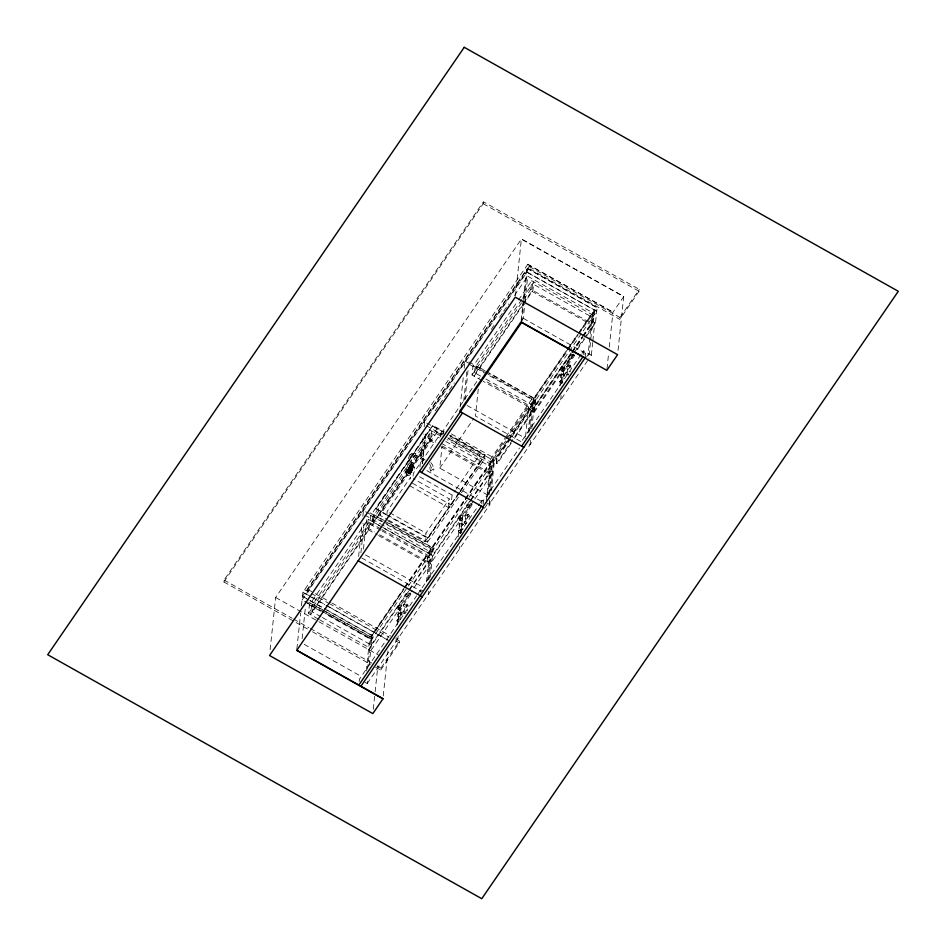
<?xml version="1.0" encoding="UTF-8"?>
<svg xmlns="http://www.w3.org/2000/svg" width="946" height="946" viewBox="0 0 946 946"><rect width="100%" height="100%" fill="white"/><g stroke="black" fill="none" stroke-linecap="round" stroke-linejoin="round"><path stroke-width="0.71" stroke-dasharray="4.73 3.55" d="M410.103 454.778L408.554 457.722L407.288 469.748L408.211 471.167L410.339 469.535L411.593 457.58C409.973 456.102 418.936 456.35 423.784 460.82M410.339 469.535L409.039 468.104L407.288 469.748M430.915 470.789C438.152 464.368 430.158 478.428 429.91 467.241M398.006 609.141L399.78 610.371L410.919 594.135L410.138 593.13L409.145 592.906L398.006 609.141L399.839 610.276M409.074 593L410.919 594.135M459.33 519.709L461.104 520.939L472.243 504.691L471.463 503.698L470.469 503.461L459.33 519.709L461.175 520.844M470.41 503.556L472.243 504.691M573.915 354.797L574.459 355.637L563.39 371.79L562.326 371.648L561.546 370.643L572.626 354.502L573.442 354.502M563.39 371.79L561.546 370.643M572.626 354.502L574.459 355.637M397.545 614.309C407.17 606.587 395.96 624.928 398.432 612.878M397.769 619.488C395.369 624.325 398.136 615.054 400.395 620.966M405.456 613.836C400.241 613.824 404.214 607.864 406.331 612.511M406.141 607.273C399.945 606.457 406.331 601.408 406.827 606.457C405.929 608.231 406.059 606.256 407.017 605.795M404.391 604.317L403.552 605.747M459.094 530.056C456.457 533.177 461.187 527.147 461.542 532.196M461.187 532.74L461.719 531.534M465.905 523.895C461.802 523.434 466.177 518.869 467.655 522.913M464.805 516.256C474.478 508.262 463.233 527.017 465.716 514.884M560.387 375.408C569.504 368.774 559.299 384.904 561.274 373.989M560.611 380.599C558.353 385.199 560.836 376.366 563.237 382.078M568.298 374.947C563.272 375.03 566.749 369.058 569.161 373.469M566.311 366.8C575.535 359.811 565.14 376.508 567.233 365.428M568.274 374.888L568.818 373.741M568.984 368.384L569.847 366.906M307.403 628.901L223.847 581.932L224.048 580.028L483.418 201.794L639.26 289.381L639.058 291.285L619.784 319.393L528.92 268.321L529.121 266.417L619.985 317.489L619.784 319.393M270.142 649.725L275.641 597.494L521.483 238.971L623.792 296.476L612.937 312.31L609.271 347.147M296.878 648.944L300.651 613.055M301.407 605.878L302.933 592.184L310.655 596.524M302.129 638.574L305.487 606.611M529.121 266.417L307.663 589.382L307.462 591.285L530.623 265.838M318.329 619.027L308.491 613.505L309.401 604.908L368.171 519.2L381.853 526.898M321.001 616.78L312.003 611.719L312.783 604.234L324.36 610.738M358.617 556.485L362.093 523.469M362.838 516.28L363.453 510.544L382.586 521.293M360.899 552.866L364.104 522.358M363.453 549.141L366.812 517.178M308.491 613.505L367.261 527.797L368.171 519.2M312.003 611.719L368.219 529.736L368.999 522.251L380.576 528.755M440.611 436.011L429.496 429.768L370.726 515.475L369.378 528.98L310.607 614.687L311.506 606.102L370.288 520.395M382.338 527.348L373.327 522.287L374.119 514.801L386.973 522.026M386.536 515.109L375.917 508.546L432.878 425.475L444.324 431.908M359.196 681.522L359.445 679.157L416.63 595.767M379.866 515.274L380.257 511.573L437.218 428.503L436.839 432.204L379.866 515.274L387.411 519.508M366.268 671.01L369.732 637.982L403.717 588.436M367.545 669.189L370.903 637.226L404.013 588.944M322.29 617.502L371.163 644.971L372.133 635.629L326.488 609.981M365.073 682.326L367.19 683.509L367.486 680.682M369.117 665.133L372.239 635.476L403.883 589.323M386.926 514.198L387.221 511.325L410.647 477.174L410.197 481.467M373.292 709.24L374.959 693.276M375.113 691.833L377.868 665.712M375.538 667.19L380.67 670.087L380.871 668.172L399.508 641.01L395.676 638.857M405.846 473.355C405.148 461.246 417.718 469.476 408.873 475.661C401.482 476.429 410.197 465.728 411.179 472.882M383.248 695.937L387.978 650.954M408.506 473.118L408.731 471.037M408.838 469.618L410.103 457.628L411.936 455.251L419.043 456.067L427.45 461.482M411.877 467.655C407.549 468.164 415.98 454.34 411.888 467.596C409.902 471.995 410.115 466.283 411.888 467.596M411.522 467.549L411.817 464.758M397.084 624.88L399.165 605.097L401.27 606.28L399.791 620.422M413.071 476.098L413.378 473.272L441.167 432.748L443.662 434.155M398.987 621.794C396.599 614.853 403.54 607.332 401.577 617.963M398.148 635.972L397.852 638.798L395.747 637.604M380.67 670.087L399.307 642.913L399.508 641.01M419.953 467.052L423.418 434.025M424.175 426.847L424.778 421.1M404.912 613.185C402.582 604.116 410.28 599.587 407.359 610.726M422.235 463.422L425.44 432.925M422.531 463.812L425.889 431.766M380.942 530.316L369.827 524.06L428.597 438.353L429.496 429.768M373.327 522.287L429.543 440.304L430.335 432.819L439.334 437.88M375.858 509.102L432.878 425.475M387.576 520.619L425.061 541.691L425.972 533.106L449.385 498.944L413.154 478.581M420.521 592.09L420.769 589.725L422.886 590.907M388.664 520.217L427.592 542.093L428.041 537.848L459.413 492.097M409.192 589.512L427.379 562.988L428.171 555.515L429.449 553.647L383.142 527.62M440.718 436.981L441.167 432.748M426.469 582.027L429.673 551.518L382.657 525.101M427.746 580.17L431.069 548.55M487.793 495.101L439.748 468.093L441.995 446.772M443.331 433.978L443.78 429.721L479.48 377.655M428.869 579.744L432.227 547.793L464.51 500.718M428.514 594.076L428.822 591.25M430.3 577.107L433.28 548.053L388.262 522.748M425.061 541.691L448.487 507.541L449.385 498.944M460.134 407.028L463.304 376.875M464.202 368.266L464.959 361.088L484.092 371.849M412.338 483.158L451.076 504.928L452.117 495.042L455.381 490.276M223.847 581.932L483.217 203.697L483.418 201.794M463.717 401.27L466.934 370.69M464.971 399.685L468.022 370.631M481.869 380.529L472.042 375.006L472.941 366.421L517.639 301.23M458.254 536.867L460.489 515.653L462.606 516.847L460.82 533.804M480.686 376.118L475.542 373.221L476.335 365.735L487.911 372.251M460.17 533.733L461.175 524.131L462.109 523.304L463.339 524.155L462.76 529.902M459.188 549.354L459.484 546.528M478.286 389.019L475.448 416.027L520.962 441.616M466.248 523.753C463.859 516.812 470.801 509.291 468.838 519.91M460.063 491.814L478.865 464.403L479.906 454.518L449.906 437.667M461.435 492.736L484.553 459.023L485.002 454.778L450.674 435.479M481.727 503.828L482.105 500.292L484.21 501.475M483.17 504.336L483.583 500.351L519.46 448.026M470.529 500.079L488.715 473.556L489.496 466.071L490.773 464.214L447.044 439.63M486.303 501.12L490.738 458.964L504.916 438.282M487.332 496.946L490.998 462.086L447.801 437.797M488.621 494.971L492.393 459.117L494.51 460.3L491.329 490.501M489.2 494.391L493.091 457.426L504.715 440.481M489.673 499.937L489.212 504.301L588.045 360.024M490.584 491.211L493.8 460.678L508.818 438.778M367.19 683.509L489.851 504.644L490.288 500.399M511.171 443.236L497.158 463.67L496.532 463.315L497.028 458.585L511.029 438.164M515.428 295.72L521.376 239.125L623.686 296.63L617.892 351.77M521.151 320.469L523.268 300.367M523.422 298.924L526.674 267.954M521.707 322.302L527.809 264.253L613.043 312.156M521.624 320.741L523.28 318.329L524.959 302.353M525.113 300.899L527.714 276.208L592.515 312.629L588.081 354.75L586.425 357.162M530.812 289.299L531.711 280.702L592.988 315.148L592.09 323.745L530.812 289.299L522.535 301.372M523.493 303.299L531.758 291.238L532.551 283.753L591.711 317.016L590.931 324.502L583.493 335.345M525.503 436.638L528.79 405.373L484.541 380.493M528.105 432.771L531.617 399.342L505.755 437.064M497.158 463.67L496.532 463.327L530.316 414.041L530.812 409.322L530.209 408.979L510.438 437.821M529.11 432.121L532.574 399.094L485.369 372.558M568.913 347.525L533.284 399.484L532.042 411.309L571.396 353.922M530.529 428.845L533.733 398.337L566.855 350.055M530.481 440.375L530.103 444.679L527.04 442.953M531.782 428.68L534.679 401.057L487.911 374.829M485.83 379.003L534.715 406.484L535.495 398.999L489.188 372.972M571.112 352.905L531.333 410.919L534.147 412.503L535.389 400.678L533.284 399.484M559.914 385.992L561.995 366.197L564.112 367.391L562.48 382.941M561.829 382.905C559.441 375.964 566.382 368.443 564.419 379.074M560.694 399.898L561.144 395.665M567.754 374.297C565.424 365.215 573.11 360.686 570.202 371.825M583.233 354.383L583.611 350.836L591.356 355.188L588.873 358.806M585.101 357.931L585.728 352.018L584.06 354.431M593.911 309.661L589.24 353.993L586.757 357.623M591.356 355.188L592.693 342.464M592.846 341.045L594.774 322.669L584.829 337.178M577.249 349.653L595.483 323.071L597.115 307.545L527.383 268.357L302.401 596.441L308.739 600M606.989 368.905L608.656 352.941M397.367 606.445C406.555 599.681 396.22 616.012 398.278 605.073M458.704 517.013C467.844 510.107 457.592 526.662 459.602 515.629M468.932 507.576C468.956 506.512 470.481 505.46 469.37 507.127C464.675 508.983 466.153 501.191 469.807 506.098M561.818 366.575L560.978 368.006L561.758 366.516L564.455 368.065L563.58 369.543L564.455 368.065M568.475 356.926C578.313 349.098 566.63 367.556 569.374 355.554M412.421 462.641L411.652 462.712M411.545 469.405C411.534 472.527 405.881 473.627 406.201 469.878M402.015 613.848L400.797 614.663L399.851 613.564M407.939 605.227L406.733 606.055L405.787 604.955M463.339 524.403L462.133 525.231L461.175 524.131M469.263 515.795L468.057 516.622L467.111 515.511M564.845 374.947L563.639 375.775L562.693 374.675M570.781 366.339L569.575 367.166L568.617 366.067M410.682 473.189C410.978 471.475 407.761 469.098 406.544 470.564C408.731 476.004 413.272 472.409 414.478 467.62C412.468 461.163 407.631 467.631 414.478 467.62M412.681 470.127C405.633 471.64 409.63 462.618 412.574 470.399C401.009 466.615 418.546 465.739 410.446 473.367M562.456 383.083L562.894 382.35M527.809 264.253L302.826 592.338L324.703 604.636M435.16 410.86L448.51 391.396M449.338 390.178L454.352 382.882M491.293 329.326L494.604 324.49M499.571 317.253L502.882 312.417M503.71 311.21L508.676 303.973M514.47 295.519L527.714 276.208M518.467 300.024L531.711 280.702M521.802 299.433L475.058 367.604L474.147 376.189L523.812 303.761M522.63 298.226L533.828 281.896L532.929 290.481L524.64 302.554M472.042 375.006L521.707 302.578M406.591 470.931L409.133 467.253M406.78 471.345L409.583 467.3M407.099 471.782L410.103 467.454M475.542 373.221L522.665 304.506M408.566 472.976L410.469 470.186M409.795 471.25L411.699 468.471M409.11 473.237L411.025 470.446M410.221 471.687L412.125 468.909M409.63 473.39L412.444 469.346M410.091 473.438L412.633 469.76M439.748 468.093L473.792 418.451M456.197 489.082L479.906 454.518M460.229 490.891L485.002 454.778M459.354 492.653L427.982 538.404L387.789 515.807M460.182 491.447L484.943 455.333L449.776 435.562M451.076 504.928L459.248 493.008M427.592 542.093L460.607 493.942M505.542 439.263L528.79 405.373M567.683 348.849L577.616 334.364M578.444 333.158L592.515 312.629M404.545 587.23L492.393 459.117M569.752 346.307L579.697 331.81M580.525 330.603L594.608 310.052L593.367 321.877L583.812 335.818M404.841 587.738L429.673 551.518M465.337 499.512L490.998 462.086M404.722 588.105L464.687 500.659M465.515 499.453L506.335 439.937M507.162 438.719L577.959 335.487M578.786 334.269L597.115 307.545M433.28 548.053L432.003 549.922L385.696 523.895M535.495 398.999L534.218 400.856L533.319 409.452L483.158 381.25M591.711 317.016L592.988 315.148M509.646 437.56L534.679 401.057M509.267 438.767L371.849 639.177L302.117 599.977L526.993 272.046L596.725 311.246L510.107 437.56M496.532 463.315L496.425 458.254L509.61 439.027M511.857 436.957L530.812 409.322M571.94 351.699L581.885 337.19M582.712 335.984L592.669 321.486L595.483 323.071M371.163 644.971L408.365 590.718M469.701 501.285L432.499 555.539L383.615 528.069M534.715 406.484L571.088 353.426M571.916 352.231L582.665 336.551M408.684 591.215L368.491 649.807L370.607 651.002L410.387 592.988M409.11 590.588L470.434 501.155M470.836 500.564L491.151 470.942L493.268 472.125L411.214 591.77M572.224 352.716L582.984 337.024M514.47 438.436L530.942 414.395L530.209 408.979M533.449 412.101L573.229 354.088M574.056 352.882L584.001 338.384M534.147 412.503L573.938 354.49M522.287 440.268L581.128 354.454M581.956 353.248L583.611 350.836M417.458 594.561L479.61 503.911M480.438 502.704L482.105 500.292M484.423 508.286L487.734 503.449M619.985 317.489L639.26 289.381M405.692 594.041C403.339 595.472 407.856 598.522 408.365 595.992C408.199 594.064 405.373 593.189 404.994 595.472M408.471 595.531L407.596 597.021M459.023 524.876C459.626 524.592 460.063 522.405 458.987 524.451C459.898 529.228 465.751 523.966 459.768 523.445M461.08 532.882L460.383 533.272M401.08 614.403L400.264 615.893M411.179 453.997L416.808 453.536L425.83 457.876M409.76 455.026L411.51 453.761M572.023 357.044L571.195 358.522M466.319 506.039L467.147 504.561M462.239 517.119L461.364 518.609M400.915 606.563L400.04 608.042M565.696 373.422L566.524 371.932M563.922 375.515L563.047 376.993M468.341 516.362L467.466 517.84M464.19 522.878L465.006 521.388M462.405 524.971L461.542 526.449M402.866 612.31L403.682 610.82M560.931 368.006L563.58 369.543M559.713 382.03L561.475 383.047M458.207 531.486L460.856 533.012M396.882 620.919L398.644 621.936M530.316 414.064L530.942 414.395M483.217 203.697L639.058 291.285M527.702 264.407L612.937 312.31M527.277 268.51L597.009 307.698L596.619 311.4L526.887 272.2M531.758 291.238L590.931 324.502M523.28 318.329L588.081 354.75M468.932 361.916L485.452 371.199M486.729 371.908L533.733 398.337M468.98 364.127L486.634 374.108M467.052 405.467L525.503 438.317M496.425 458.254L497.028 458.585M451.372 433.978L493.091 457.426M432.819 426.031L443.497 432.038M426.812 423.028L443.426 432.369M449.823 435.964L493.8 460.678M426.197 425.665L442.716 434.947M436.839 432.204L441.853 435.03M448.132 438.554L484.553 459.023M445.767 441.498L489.496 466.071M441.368 443.331L478.865 464.403M428.597 438.353L435.858 442.432M442.279 446.051L489.874 472.799M429.543 440.304L434.687 443.189M441.12 446.808L488.715 473.556M486.149 502.574L489.851 504.644M426.859 470.647L484.033 502.775M419.622 476.784L452.117 495.042M409.748 485.759L448.487 507.541M389.728 512.732L425.972 533.106M375.917 508.546L386.086 514.269M387.352 514.979L428.041 537.848M369.969 512.803L383.946 520.655M385.211 521.364L432.227 547.793M383.863 522.015L433.173 549.732M370.726 515.475L384.419 523.173M364.872 515.097L381.392 524.38M381.865 529.488L428.171 555.515M382.219 531.037L431.104 558.507M429.827 560.375L431.932 561.557M367.261 527.797L374.521 531.877M379.665 534.762L428.55 562.231M368.219 529.736L377.218 534.797M378.506 535.519L427.379 562.988M365.534 554.924L422.72 587.064M361.715 557.939L421.431 591.498M307.663 589.382L314.037 592.965M315.314 593.674L330.627 602.283M331.892 603.004L390.58 635.984M304.636 589.701L310.004 592.716M311.281 593.438L327.872 602.756M329.149 603.477L389.102 637.178M395.475 640.761L399.307 642.913M311.944 597.245L327.387 605.925M328.676 606.646L389.149 640.643M325.992 605.357L387.754 640.075M302.507 596.287L308.845 599.847M310.111 600.556L325.329 609.106M326.595 609.827L372.239 635.476M310.004 600.71L325.223 609.271M325.649 611.471L371.955 637.498L370.678 639.354L325.661 614.049M308.633 602.235L321.344 609.378M322.61 610.087L370.903 637.226M304.553 601.561L321.025 610.82M322.302 611.53L371.743 639.33M309.401 604.908L320.517 611.163M319.606 619.748L369.768 647.951M275.641 597.494L379.039 655.401M224.048 580.028L292.184 618.317M293.461 619.039L308.893 627.718M310.17 628.44L371.873 663.122M377.016 666.008L380.871 668.172M312.547 631.786L370.394 664.305M304.21 644.356L361.384 676.496M430.797 462.488L432.653 465.077L433.966 469.654M429.65 463.8L432.452 470.186M372.842 516.658L371.932 525.255L430.714 439.547L431.613 430.95L372.842 516.658"/><path stroke-width="1.42" d="M521.707 322.302L296.831 650.233L383.047 698.692L372.83 713.591L269.539 655.531L515.274 297.174L617.584 354.679L606.835 370.359L521.601 322.456M421.609 472.551L462.499 412.917M521.66 446.181L582.984 356.748M358.818 685.07L481.479 506.193M482.886 506.985L585.101 357.931L521.01 321.9L459.673 411.333L523.777 447.363M360.934 686.252L483.595 507.387L419.492 471.356M358.167 560.789L422.259 596.82M296.725 650.387L382.941 698.846M464.238 47.3L47.702 654.715L481.762 898.7L898.298 291.285L464.238 47.3"/></g></svg>
